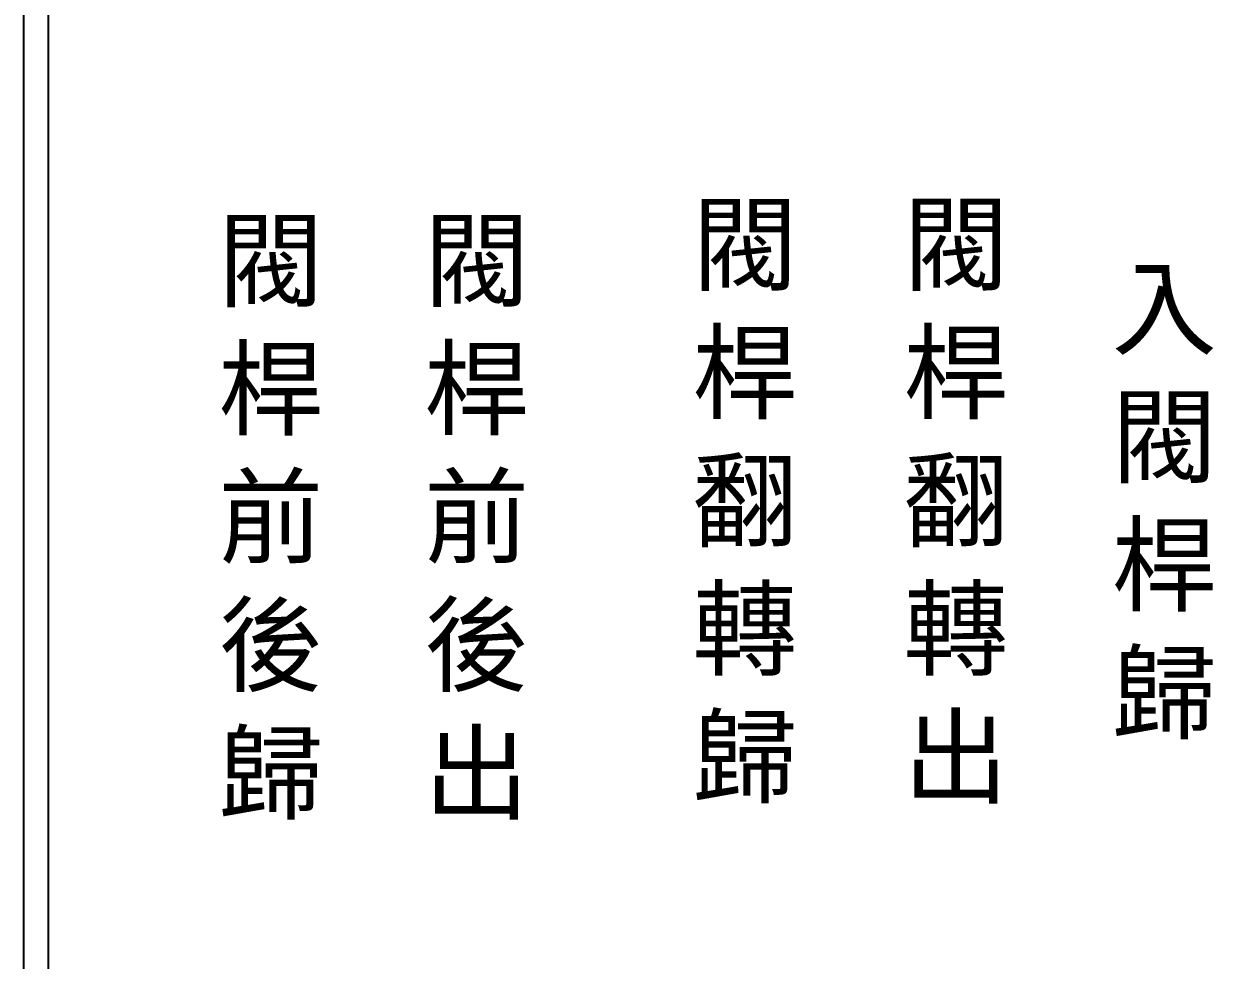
# Model space of a CAD drawing. Extents: x 325 to 612, y 3 to 207.
# Drawn here: x 325.3 to 385.6, y 50.5 to 98 of the extents above; entities that cross this region are included whole.
import ezdxf

# ---------------------------------------------------------------- set-up
doc = ezdxf.new("R2010")
doc.units = 0
doc.layers.add('圖框層', color=7, linetype='CONTINUOUS')
doc.layers.add('標尺寸層', color=3, linetype='CONTINUOUS')
doc.styles.add('CNS', font='romanc.shx', dxfattribs={"bigfont": 'chineset.shx'})

msp = doc.modelspace()

# ---------------------------------------------------------------- linework, layer by layer
at = {"layer": '圖框層', "color": 7}
for p, q in [((325.319, 3), (325.319, 206.969)), ((326.569, 4.25), (326.569, 205.719))]:
    msp.add_line(p, q, dxfattribs=at)

# ---------------------------------------------------------------- texts
at = {"layer": '標尺寸層', "color": 7, "char_height": 3.9, "width": 4.96081, "attachment_point": 5, "style": 'CNS'}
for s, insert in [('{\\fDFKai-SB|b0|i0|c136|p65;閥桿翻轉歸}', (361.87, 73.584)), ('{\\fDFKai-SB|b0|i0|c136|p65;閥桿翻轉出}', (372.57, 73.584)), ('{\\fDFKai-SB|b0|i0|c136|p65;閥桿前後歸}', (337.842, 72.763)), ('{\\fDFKai-SB|b0|i0|c136|p65;閥桿前後出}', (348.275, 72.763)), ('{\\fDFKai-SB|b0|i0|c136|p65;入閥桿歸}', (383.126, 73.584))]:
    msp.add_mtext(s, dxfattribs=dict(at, insert=insert))

doc.saveas('drawing.dxf')
